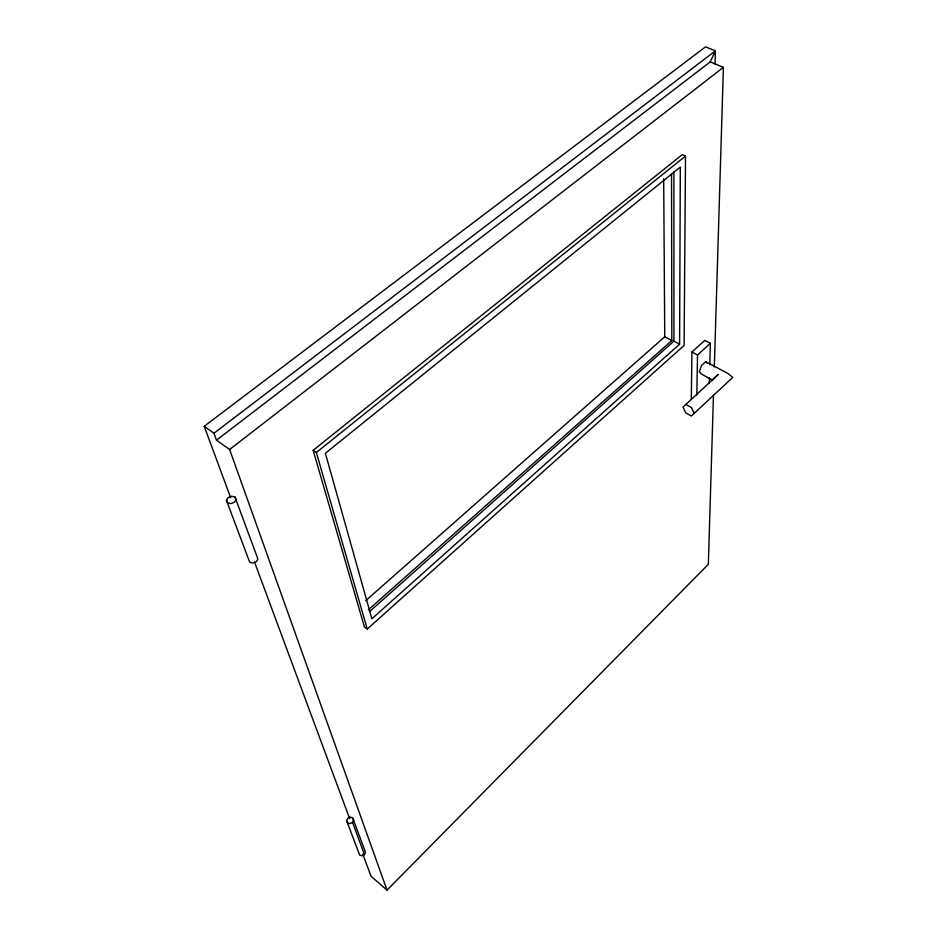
<?xml version="1.0" encoding="UTF-8"?>
<svg xmlns="http://www.w3.org/2000/svg" width="937" height="937" viewBox="0 0 937 937"><rect width="100%" height="100%" fill="white"/><g stroke="black" fill="none" stroke-linecap="round" stroke-linejoin="round"><path stroke-width="1.41" d="M679.594 344.172L680.321 167.091L325.373 453.285L371.895 618.783L679.594 344.172L673.926 341.15L673.914 171.459M685.521 156.057L684.104 345.437L367.245 629.055L364.411 626.935L313.145 450.299L682.3 154.593L685.521 156.057L316.355 452.501L367.245 629.055M691.307 399.291L691.939 352.007L704.811 340.389L710.375 343.329L709.801 364.88M696.812 395.098L697.515 354.982L710.375 343.329M715.06 63.997L715.388 50.844L705.526 46.85L204.219 426.312L230.666 497.652M709.297 383.549L709.45 377.798M713.479 394.746L708.337 564.285L387.016 890.15L371.017 876.247L362.877 854.298M714.322 366.976L723.411 67.347L710.199 61.924L216.506 440.167L229.612 449.502L387.016 890.15M364.446 854.638L365.5 852.33L352.699 817.872L350.227 817.146L347.709 818.306L346.608 820.66L359.632 855.048L362.022 855.762L364.446 854.638L352.558 822.428L353.659 820.062L352.699 817.872M710.199 61.924L715.388 50.844L213.976 433.234L204.219 426.312M226.473 500.37L228.16 497.629L231.673 496.247L234.964 497.008L236.101 499.491L234.414 502.244L230.889 503.637L227.597 502.864L226.473 500.37L248.762 559.799L249.863 562.259L253.002 563.032L256.34 561.673L257.909 558.979L234.964 497.008M713.151 379.216L718.199 374.484L683.003 407.091L685.755 412.877L691.342 416.016L732.781 377.388L728.049 373.57L705.76 361.647L701.52 365.512L699.307 371.731L701.344 374.039L712.811 380.246M369.494 611.65L673.926 341.15M368.37 609.823L671.817 340.553L671.536 173.568M365.688 600.722L664.755 336.781L663.677 178.709M229.612 449.502L723.411 67.347M352.558 822.428L350.028 823.588L347.568 822.85L346.608 820.66M664.755 336.781L671.817 340.553M691.939 352.007L697.515 354.982M685.837 404.409L691.459 407.548L694.223 413.369M313.145 450.299L316.355 452.501M705.76 361.647L707.095 363.205M254.559 562.118L349.653 818.633M213.976 433.234L216.506 440.167"/></g></svg>
